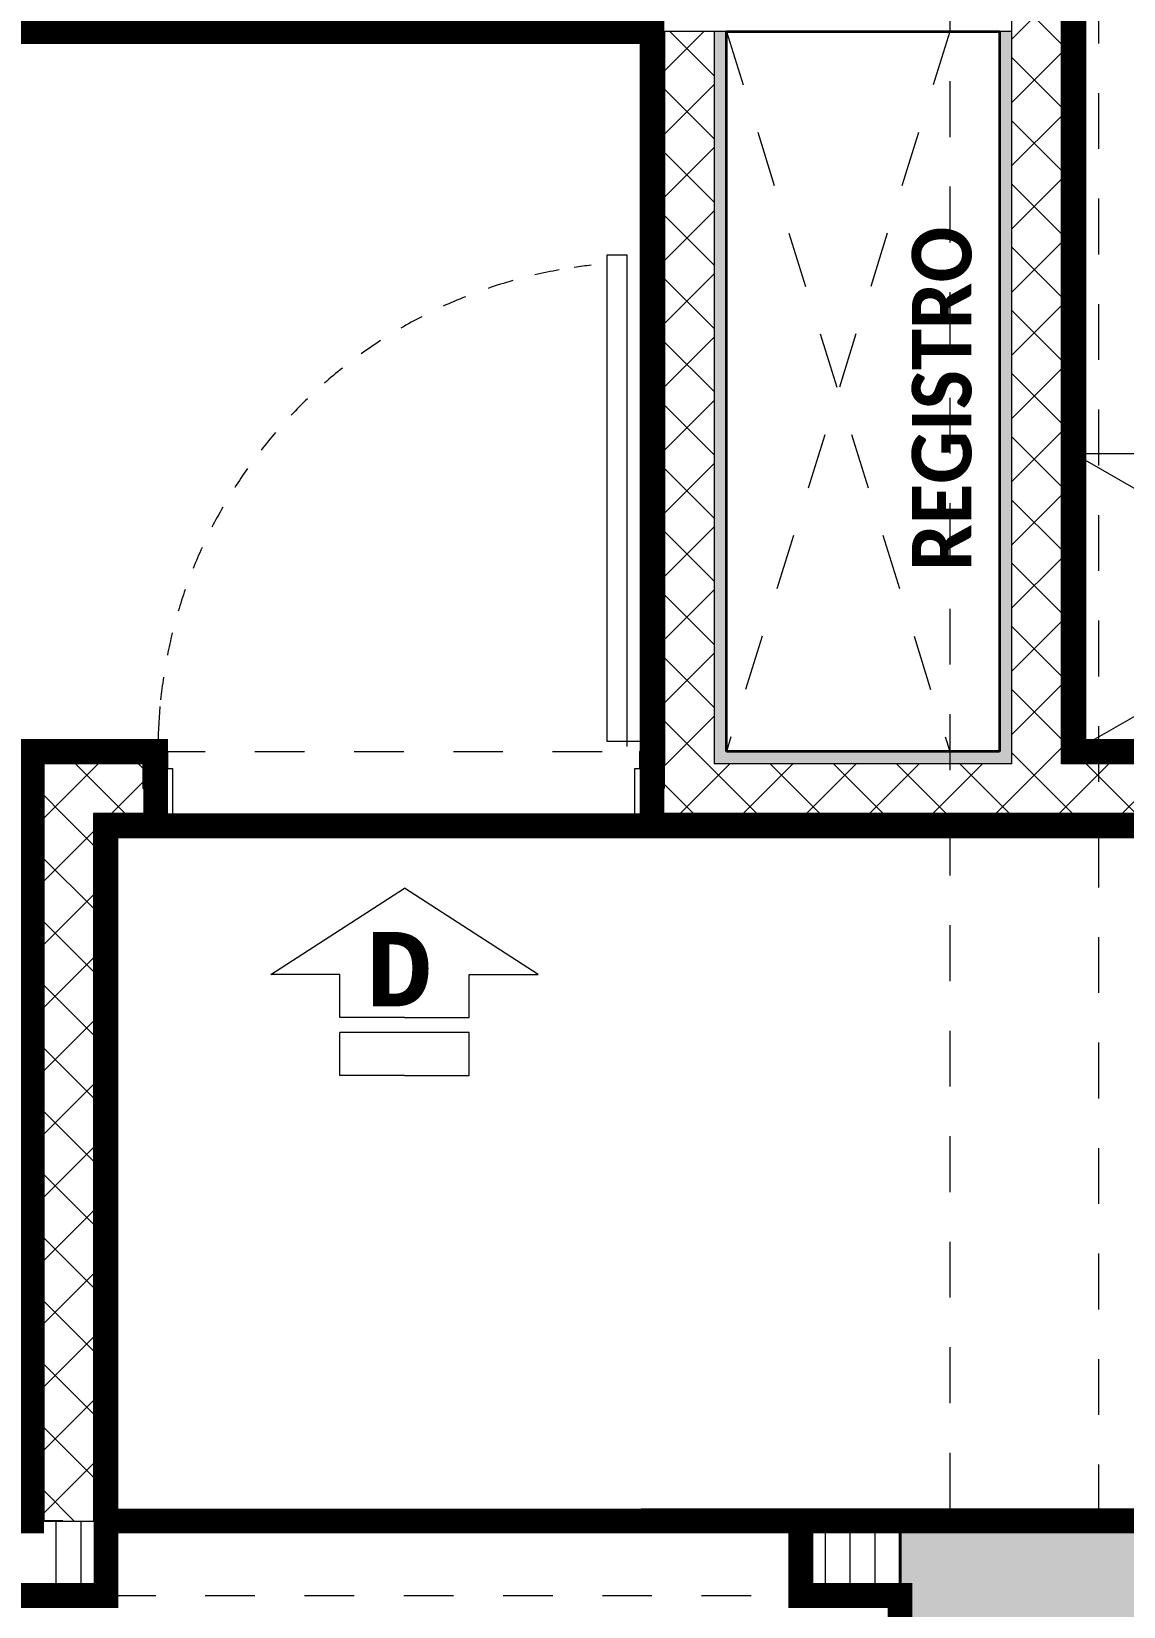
# Model space of a CAD drawing. Header units: metres. Extents: x -144 to 1000, y -717 to 29.
# Drawn here: x 554.111 to 556.311, y -557.442 to -554.27 of the extents above; entities that cross this region are included whole.
import ezdxf

# ---------------------------------------------------------------- set-up
doc = ezdxf.new("R2010")
doc.units = ezdxf.units.M
for name, pattern in [('Basculante', [0.11625, 0.075, -0.04125]), ('basculante modificado', [0.18, 0.1125, -0.0675]), ('Trazo', [0.45, 0.225, -0.225])]:
    doc.linetypes.add(name, pattern=pattern)
doc.layers.get('0').update_dxf_attribs({"color": 1})
doc.layers.add('00-MEDICION', color=30, linetype='Continuous')
for name, color, linetype, lineweight in [('A-DETL', 1, 'Continuous', 9), ('A-DETL-GENF', 1, 'Continuous', 9), ('A-DETL-MEDM', 1, 'Continuous', 30), ('A-DOOR', 1, 'Continuous', 9), ('A-DOOR-FRAM', 1, 'Continuous', 9), ('A-DOOR-HDLN', 1, 'Trazo', 20), ('A-WALL', 4, 'Continuous', 9), ('G-ANNO-TEXT', 2, 'Continuous', 9), ('P-SANR-FIXT', 1, 'Continuous', 9), ('S-COLS', 7, 'Continuous', 9)]:
    doc.layers.add(name, color=color, linetype=linetype, lineweight=lineweight)
doc.layers.add('A-WALL-PATT', color=7, linetype='Continuous', lineweight=35, true_color=0x9c9c9c)
doc.styles.add('Calibri_B_1', font='calibrib.ttf', dxfattribs={"height": 0.135})
doc.styles.add('Courier New_B', font='courbd.ttf', dxfattribs={"height": 0.1125})

# ---------------------------------------------------------------- blocks, each defined once
blk = doc.blocks.new('O')
at = {"layer": 'A-WALL-PATT', "lineweight": 5, "true_color": 0x747474}
h = blk.add_hatch(color=8, dxfattribs=at)
h.paths.add_polyline_path([(560.9277, -492.7188), (560.9277, -491.2688), (560.9027, -491.2688), (560.9027, -492.7188)])
h.paths.add_polyline_path([(560.903, -491.1188), (560.9277, -491.1188), (560.9277, -488.8188), (560.903, -488.8188), (560.903, -491.1187)])
h.paths.add_polyline_path([(560.9277, -488.6688), (560.9277, -486.2688), (560.9027, -486.2688), (560.9027, -488.6688), (560.9257, -488.6688)])
at = {"layer": 'A-WALL-PATT', "true_color": 0x747474}
h = blk.add_hatch(color=8, dxfattribs=at)
h.paths.add_polyline_path([(561.0527, -492.7188), (561.0527, -490.7688), (561.0277, -490.7688), (561.0277, -492.7188)])
h.paths.add_polyline_path([(561.0527, -490.6188), (561.0527, -486.2688), (560.9277, -486.2688), (560.9277, -486.2938), (561.0277, -486.2938), (561.0277, -490.6188)])
for points in [[(560.2027, -492.7188), (560.2277, -492.7188), (560.2277, -491.2688), (560.2027, -491.2688), (560.2027, -491.7932)], [(558.9524, -494.2688), (558.9774, -494.2688), (558.9774, -492.7438), (558.9524, -492.7438), (558.9524, -494.2542)]]:
    blk.add_hatch(color=8, dxfattribs=at).paths.add_polyline_path(points)
at = {"layer": 'A-WALL-PATT', "lineweight": 5, "true_color": 0x747474}
for points in [[(560.3527, -492.7188), (560.3527, -491.2688), (560.3277, -491.2688), (560.3277, -492.7188)], [(559.1024, -494.2688), (559.1024, -492.8688), (559.0774, -492.8688), (559.0774, -494.2688)]]:
    blk.add_hatch(color=8, dxfattribs=at).paths.add_polyline_path(points)
h = blk.add_hatch(color=8, dxfattribs=at)
h.paths.add_polyline_path([(562.4276, -492.7938), (562.4526, -492.7938), (562.4526, -492.7188), (562.1527, -492.7188), (562.1538, -492.7438), (562.4276, -492.7438), (562.4276, -492.7538)])
h.paths.add_polyline_path([(560.2274, -492.7938), (560.2274, -492.7188), (560.2024, -492.7188), (560.2024, -492.7938)])
h.paths.add_polyline_path([(564.4992, -492.7938), (564.5028, -492.7938), (564.5027, -492.7188), (564.4777, -492.7188), (564.4778, -492.7938)])
h.paths.add_polyline_path([(559.1774, -492.7938), (559.2024, -492.7938), (559.2024, -492.7188), (558.9524, -492.7188), (558.9524, -492.7438), (559.1774, -492.7438), (559.1774, -492.7538)])
h.paths.add_polyline_path([(563.4526, -492.7938), (563.4776, -492.7938), (563.4776, -492.7438), (563.6777, -492.7438), (563.6777, -492.7188), (563.4526, -492.7188), (563.4526, -492.7538)])
h.paths.add_polyline_path([(565.5028, -492.7938), (565.5278, -492.7938), (565.5278, -492.7438), (565.753, -492.7438), (565.753, -492.7188), (565.5028, -492.7188), (565.5028, -492.7538)])
h.paths.add_polyline_path([(564.3777, -492.7438), (564.3777, -492.7188), (563.7777, -492.7188), (563.7777, -492.7438), (564.3527, -492.7438)])
h.paths.add_polyline_path([(560.3294, -492.7438), (560.9277, -492.7438), (560.9277, -492.7188), (560.3277, -492.7188), (560.3277, -492.7438)])
h.paths.add_polyline_path([(562.0517, -492.7438), (562.0527, -492.7438), (562.0527, -492.7188), (561.0277, -492.7188), (561.0277, -492.7438), (561.6928, -492.7438)])
at = {"layer": 'A-WALL-PATT', "true_color": 0x747474}
h = blk.add_hatch(color=8, dxfattribs=at)
h.paths.add_polyline_path([(565.603, -492.8688), (565.628, -492.8688), (565.628, -492.8438), (565.5028, -492.8438), (565.5028, -492.8688), (565.5278, -492.8688)])
h.paths.add_polyline_path([(559.1774, -492.8688), (559.2024, -492.8688), (559.2024, -492.8438), (559.0774, -492.8438), (559.0774, -492.8688), (559.1024, -492.8688)])
h.paths.add_polyline_path([(560.3527, -492.8688), (562.4526, -492.8688), (562.4526, -492.8438), (560.2024, -492.8438), (560.2024, -492.8688), (560.2124, -492.8688)])
h.paths.add_polyline_path([(564.4777, -492.8688), (564.5028, -492.8688), (564.5028, -492.8438), (563.4526, -492.8438), (563.4526, -492.8688), (564.3777, -492.8688)])
at = {"layer": 'S-COLS', "true_color": 0x5c5c5c}
h = blk.add_hatch(color=251, dxfattribs=at)
h.paths.add_polyline_path([(553.0027, -505.1188), (553.5027, -505.1188), (553.5027, -504.2188), (553.0027, -504.2188), (553.0027, -504.9427)])
h.paths.add_polyline_path([(570.8025, -505.1188), (571.3025, -505.1188), (571.3025, -504.2188), (570.8025, -504.2188), (570.8025, -504.9427)])
h.paths.add_polyline_path([(561.2027, -505.1187), (561.2027, -504.2187), (560.7027, -504.2187), (560.7027, -505.1187)])
h.paths.add_polyline_path([(557.3242, -497.4187), (558.9027, -497.4187), (558.9024, -496.9188), (557.2025, -496.9188), (557.2025, -494.7688), (558.9028, -494.7688), (558.9024, -494.2688), (556.9025, -494.2688), (556.9025, -497.4187), (557.0866, -497.4187)])
h.paths.add_polyline_path([(567.1118, -497.4187), (567.5028, -497.4187), (567.5028, -494.2687), (567.0028, -494.2687), (567.0028, -497.4187)])
h.paths.add_polyline_path([(570.9028, -497.4187), (571.3028, -497.4187), (571.3028, -496.7188), (570.9028, -496.7188), (570.9028, -497.3138)])
h.paths.add_polyline_path([(560.7027, -497.4187), (561.2027, -497.4187), (561.2027, -496.5187), (560.7027, -496.5187), (560.7027, -497.3138)])
h.paths.add_polyline_path([(553.5027, -497.4187), (553.5027, -496.7188), (553.0027, -496.7188), (553.0027, -497.4187), (553.2754, -497.4187)])
h.paths.add_polyline_path([(560.7028, -495.1688), (561.2028, -495.1688), (561.2028, -494.2688), (560.7028, -494.2688), (560.7028, -494.2981)])
h.paths.add_polyline_path([(553.5025, -494.9688), (553.5025, -494.2677), (553.0025, -494.2688), (553.0025, -494.9688), (553.2775, -494.9688)])
h.paths.add_polyline_path([(571.0784, -494.9688), (571.3028, -494.9688), (571.3028, -494.2677), (570.9028, -494.2677), (570.9028, -494.9688), (570.9839, -494.9688)])
h.paths.add_polyline_path([(560.7777, -486.2688), (561.2027, -486.2688), (561.2027, -485.3688), (560.7027, -485.3688), (560.7027, -486.2688)])
h.paths.add_polyline_path([(571.3027, -486.2688), (571.3027, -485.3688), (570.8027, -485.3688), (570.8027, -486.2688), (571.2277, -486.2688)])
h.paths.add_polyline_path([(553.2027, -485.6688), (554.1027, -485.6688), (554.1027, -485.1688), (553.2027, -485.1688), (553.2027, -485.5388)])
at = {"layer": 'A-DETL', "color": 7, "linetype": 'basculante modificado'}
for p, q in [((560.8027, -486.2688), (560.8027, -494.2677)), ((561.1027, -494.2677), (561.1027, -490.7688)), ((560.3527, -491.2688), (560.8027, -492.7184)), ((560.8027, -491.2691), (560.3527, -492.7188)), ((558.9027, -494.2677), (560.7027, -494.2677))]:
    blk.add_line(p, q, dxfattribs=at)
at = {"layer": 'A-DETL-GENF', "linetype": 'Basculante'}
for p, q in [((559.2024, -492.8688), (559.2024, -492.7188)), ((559.2024, -492.7188), (560.2024, -492.7188)), ((560.2024, -492.7188), (560.2024, -492.8688)), ((560.2024, -492.8688), (559.2024, -492.8688)), ((560.5026, -494.2688), (559.1026, -494.2688)), ((559.1026, -494.4188), (560.5026, -494.4188))]:
    blk.add_line(p, q, dxfattribs=at)
at = {"layer": 'A-DETL-GENF'}
for p, q in [((559.4348, -493.1679), (559.7039, -492.9943)), ((559.973, -493.1679), (559.7039, -492.9943)), ((559.5737, -493.1679), (559.4348, -493.1679)), ((559.5737, -493.2547), (559.5737, -493.1679)), ((559.8341, -493.2547), (559.8341, -493.1679)), ((559.8341, -493.1679), (559.973, -493.1679)), ((559.7039, -493.2547), (559.5737, -493.2547)), ((559.7039, -493.2547), (559.8341, -493.2547)), ((559.5737, -493.3718), (559.5737, -493.285)), ((559.8341, -493.285), (559.5737, -493.285)), ((559.8341, -493.3718), (559.8341, -493.285)), ((559.7039, -493.3718), (559.5737, -493.3718)), ((559.7039, -493.3718), (559.8341, -493.3718))]:
    blk.add_line(p, q, dxfattribs=at)
at = {"layer": 'A-DETL-MEDM'}
for p, q in [((559.1026, -494.2688), (559.1026, -494.4188)), ((560.5026, -494.4188), (560.5026, -494.2688))]:
    blk.add_line(p, q, dxfattribs=at)
at = {"layer": 'A-DOOR', "lineweight": 15}
for p, q in [((560.1124, -491.7188), (560.1524, -491.7188)), ((560.1124, -492.6988), (560.1124, -491.7188)), ((560.1524, -492.7088), (560.1524, -491.7188)), ((560.1874, -492.6988), (560.1124, -492.6988)), ((560.1874, -492.7088), (560.1874, -492.6988)), ((560.2024, -492.7088), (560.1874, -492.7088))]:
    blk.add_line(p, q, dxfattribs=at)
at = {"layer": 'A-DOOR'}
blk.add_line((560.2024, -492.7188), (560.2024, -492.8688), dxfattribs=at)
for start, end in [(100.2582, 103.1511), (100.2582, 103.1511), (96.4594, 98.45), (105.8316, 108.8857), (111.7283, 114.5549), (117.366, 120.1622), (122.9441, 125.7122), (128.4672, 131.2097), (133.9406, 136.6605), (139.3702, 142.0705), (144.7622, 147.4462), (150.1233, 152.7944), (155.4605, 158.1223), (160.7809, 163.4371), (166.0919, 168.7462), (171.4009, 174.0571), (174.8602, 180)]:
    blk.add_arc((560.1906, -492.7165), 0.9833, start, end, dxfattribs=at)
at = {"layer": 'A-DOOR-FRAM', "lineweight": 15}
for p, q in [((559.2274, -492.7188), (559.2024, -492.7188)), ((559.2274, -492.7538), (559.2274, -492.7188)), ((560.2024, -492.7188), (560.1774, -492.7188)), ((560.1774, -492.7188), (560.1774, -492.7538)), ((559.2374, -492.7538), (559.2274, -492.7538)), ((559.2374, -492.8688), (559.2374, -492.7538)), ((560.1774, -492.7538), (560.1674, -492.7538)), ((560.1674, -492.7538), (560.1674, -492.8688)), ((559.2024, -492.8688), (559.2374, -492.8688)), ((560.1674, -492.8688), (560.2024, -492.8688))]:
    blk.add_line(p, q, dxfattribs=at)
at = {"layer": 'A-DOOR-HDLN'}
blk.add_line((559.2024, -492.8688), (559.2024, -492.7188), dxfattribs=at)
at = {"layer": 'A-WALL'}
for p, q in [((560.9277, -492.7438), (560.9277, -486.2938)), ((561.0277, -492.7438), (561.0277, -486.2938)), ((560.3527, -491.2688), (560.2027, -491.2688)), ((560.2277, -491.2688), (560.2277, -492.7438)), ((560.3277, -491.2688), (560.3277, -492.7438)), ((560.9277, -491.2688), (560.9027, -491.2688)), ((558.9774, -492.7438), (558.9774, -494.2688)), ((559.1774, -492.7438), (558.9774, -492.7438)), ((559.1774, -492.7938), (559.1774, -492.7438)), ((560.2274, -492.7438), (560.2274, -492.7938)), ((560.2277, -492.7438), (560.2274, -492.7438)), ((560.9277, -492.7438), (560.3277, -492.7438)), ((562.4276, -492.7438), (561.0277, -492.7438)), ((559.1774, -492.7938), (559.2024, -492.7938)), ((560.2024, -492.7938), (560.2274, -492.7938)), ((559.0774, -492.8438), (559.0774, -494.2688)), ((559.2024, -492.8438), (559.0774, -492.8438)), ((562.4526, -492.8438), (560.2024, -492.8438)), ((558.9524, -494.2688), (559.1024, -494.2688))]:
    blk.add_line(p, q, dxfattribs=at)
at = {"layer": 'A-WALL', "lineweight": 35}
for p, q in [((561.0527, -492.7188), (561.0527, -490.7688)), ((557.853, -491.2688), (560.2027, -491.2688)), ((560.2027, -491.2688), (560.2027, -492.7188)), ((560.3527, -491.2688), (560.9027, -491.2688)), ((560.3527, -492.7188), (560.3527, -491.2688)), ((560.9027, -491.2688), (560.9027, -492.7188)), ((558.9524, -492.7188), (558.9524, -494.2688)), ((559.2024, -492.7188), (558.9524, -492.7188)), ((559.2024, -492.8688), (559.2024, -492.7188)), ((560.2027, -492.7188), (560.2024, -492.7188)), ((560.2024, -492.7188), (560.2024, -492.8688)), ((560.9027, -492.7188), (560.3527, -492.7188)), ((562.0527, -492.7188), (561.0527, -492.7188)), ((559.1024, -494.2688), (559.1024, -492.8688)), ((559.1024, -492.8688), (559.2024, -492.8688)), ((560.2024, -492.8688), (562.4526, -492.8688)), ((558.9524, -494.2688), (558.9024, -494.2688)), ((559.1026, -494.2688), (559.1024, -494.2688)), ((560.7027, -494.2688), (560.5026, -494.2688)), ((560.7027, -494.4188), (560.7027, -494.2688)), ((558.9024, -494.4188), (559.1026, -494.4188)), ((560.5026, -494.4188), (560.7027, -494.4188))]:
    blk.add_line(p, q, dxfattribs=at)
at = {"layer": 'A-WALL-PATT', "color": 1, "lineweight": 5, "true_color": 0xff0000}
for p, q in [((560.9277, -491.2844), (561.0277, -491.1844)), ((561.0277, -491.2941), (560.9277, -491.1941)), ((560.2277, -491.348), (560.307, -491.2688)), ((560.3277, -491.3578), (560.2387, -491.2688)), ((560.9277, -491.4117), (561.0277, -491.3117)), ((561.0277, -491.4214), (560.9277, -491.3214)), ((560.2277, -491.4753), (560.3277, -491.3753)), ((560.3277, -491.4851), (560.2277, -491.3851)), ((560.9277, -491.539), (561.0277, -491.439)), ((561.0277, -491.5487), (560.9277, -491.4487)), ((560.2277, -491.6026), (560.3277, -491.5026)), ((560.3277, -491.6124), (560.2277, -491.5124)), ((560.9277, -491.6663), (561.0277, -491.5663)), ((561.0277, -491.676), (560.9277, -491.576)), ((560.2277, -491.7299), (560.3277, -491.6299)), ((560.3277, -491.7396), (560.2277, -491.6396)), ((560.9277, -491.7935), (561.0277, -491.6935)), ((561.0277, -491.8032), (560.9277, -491.7032)), ((560.2277, -491.8571), (560.3277, -491.7571)), ((560.3277, -491.8669), (560.2277, -491.7669)), ((560.9277, -491.9208), (561.0277, -491.8208)), ((561.0277, -491.9305), (560.9277, -491.8305)), ((560.2277, -491.9844), (560.3277, -491.8844)), ((560.3277, -491.9942), (560.2277, -491.8942)), ((560.9277, -492.0481), (561.0277, -491.9481)), ((561.0277, -492.0578), (560.9277, -491.9578)), ((560.2277, -492.1117), (560.3277, -492.0117)), ((560.3277, -492.1215), (560.2277, -492.0215)), ((560.9277, -492.1754), (561.0277, -492.0754)), ((561.0277, -492.1851), (560.9277, -492.0851)), ((560.2277, -492.239), (560.3277, -492.139)), ((560.3277, -492.2487), (560.2277, -492.1487)), ((560.9277, -492.3027), (561.0277, -492.2027)), ((561.0277, -492.3124), (560.9277, -492.2124)), ((560.2277, -492.3663), (560.3277, -492.2663)), ((560.3277, -492.376), (560.2277, -492.276)), ((560.9277, -492.4299), (561.0277, -492.3299)), ((561.0277, -492.4396), (560.9277, -492.3396)), ((560.2277, -492.4935), (560.3277, -492.3935)), ((560.3277, -492.5033), (560.2277, -492.4033)), ((560.9277, -492.5572), (561.0277, -492.4572)), ((561.0277, -492.5669), (560.9277, -492.4669)), ((560.2277, -492.6208), (560.3277, -492.5208)), ((560.3277, -492.6306), (560.2277, -492.5306)), ((560.9277, -492.6845), (561.0277, -492.5845)), ((561.0277, -492.6942), (560.9277, -492.5942)), ((560.3136, -492.7438), (560.2277, -492.6579)), ((560.2321, -492.7438), (560.3277, -492.6481)), ((560.95, -492.7438), (560.9277, -492.7215)), ((560.9958, -492.7438), (561.0277, -492.7118)), ((558.9866, -492.8438), (559.0866, -492.7438)), ((559.1408, -492.8438), (559.0408, -492.7438)), ((559.1774, -492.753), (559.1681, -492.7438)), ((560.2274, -492.7485), (560.232, -492.7439)), ((560.2594, -492.8438), (560.3593, -492.7438)), ((560.4136, -492.8438), (560.3137, -492.7438)), ((560.3867, -492.8438), (560.4866, -492.7438)), ((560.5409, -492.8438), (560.441, -492.7438)), ((560.5139, -492.8438), (560.6138, -492.7438)), ((560.6682, -492.8438), (560.5683, -492.7438)), ((560.6412, -492.8438), (560.7411, -492.7438)), ((560.7955, -492.8438), (560.6956, -492.7438)), ((560.7685, -492.8438), (560.8684, -492.7438)), ((560.9228, -492.8438), (560.8228, -492.7438)), ((560.8958, -492.8438), (560.9957, -492.7438)), ((561.05, -492.8438), (560.9501, -492.7438)), ((561.023, -492.8438), (561.123, -492.7438)), ((561.1773, -492.8438), (561.0774, -492.7438)), ((561.1503, -492.8438), (561.2503, -492.7438)), ((559.1139, -492.8438), (559.1774, -492.7803)), ((560.2864, -492.8438), (560.2274, -492.7847)), ((559.0136, -492.8438), (558.9776, -492.8078)), ((558.9774, -492.853), (558.9866, -492.8438)), ((559.0774, -492.9075), (559.0136, -492.8438)), ((558.9774, -492.9803), (559.0774, -492.8803)), ((559.0774, -493.0348), (558.9774, -492.9348)), ((558.9774, -493.1075), (559.0774, -493.0075)), ((559.0774, -493.1621), (558.9774, -493.0621)), ((558.9774, -493.2348), (559.0774, -493.1348)), ((559.0774, -493.2894), (558.9774, -493.1894)), ((558.9774, -493.3621), (559.0774, -493.2621)), ((559.0774, -493.4167), (558.9774, -493.3167)), ((558.9774, -493.4894), (559.0774, -493.3894)), ((559.0774, -493.5439), (558.9774, -493.4439)), ((558.9774, -493.6167), (559.0774, -493.5167)), ((559.0774, -493.6712), (558.9774, -493.5712)), ((558.9774, -493.7439), (559.0774, -493.6439)), ((559.0774, -493.7985), (558.9774, -493.6985)), ((558.9774, -493.8712), (559.0774, -493.7712)), ((559.0774, -493.9258), (558.9774, -493.8258)), ((558.9774, -493.9985), (559.0774, -493.8985)), ((559.0774, -494.0531), (558.9774, -493.9531)), ((558.9774, -494.1258), (559.0774, -494.0258)), ((559.0774, -494.1803), (558.9774, -494.0803)), ((558.9774, -494.2531), (559.0774, -494.1531)), ((559.0385, -494.2688), (558.9774, -494.2076))]:
    blk.add_line(p, q, dxfattribs=at)
at = {"layer": 'A-WALL-PATT', "color": 8, "lineweight": 5, "true_color": 0x727272}
for p, q in [((559.0023, -494.4188), (559.0023, -494.2688)), ((559.0523, -494.4188), (559.0523, -494.2688)), ((559.1023, -494.4188), (559.1023, -494.2688)), ((560.5523, -494.4188), (560.5523, -494.2688)), ((560.6023, -494.4188), (560.6023, -494.2688)), ((560.6523, -494.4188), (560.6523, -494.2688)), ((560.7023, -494.4188), (560.7023, -494.2688))]:
    blk.add_line(p, q, dxfattribs=at)
at = {"layer": 'P-SANR-FIXT'}
for p, q in [((561.0527, -492.1188), (561.5238, -492.3898)), ((561.0527, -492.1188), (562.0527, -492.1188)), ((561.5251, -492.4464), (561.0527, -492.7186))]:
    blk.add_line(p, q, dxfattribs=at)
at = {"layer": 'S-COLS', "lineweight": 35}
for p, q in [((561.2028, -494.2688), (560.7028, -494.2688)), ((560.7028, -494.2688), (560.7028, -495.1688))]:
    blk.add_line(p, q, dxfattribs=at)
at = {"layer": 'G-ANNO-TEXT', "style": 'Calibri_B_1', "width": 0.9}
blk.add_text('REGISTRO', height=0.12, rotation=90, dxfattribs=at).set_placement((560.8463, -492.3549))
at = {"layer": 'G-ANNO-TEXT', "style": 'Courier New_B', "width": 0.9}
blk.add_text('D', height=0.15, dxfattribs=at).set_placement((559.6259, -493.2322))

msp = doc.modelspace()

# ---------------------------------------------------------------- linework, layer by layer
at = {"layer": '00-MEDICION', "const_width": 0.05}
for points in [[(556.0614, -549.27), (556.0614, -551.67), (555.4616, -551.67), (555.4616, -551.82), (556.0614, -551.82), (556.0616, -554.12), (554.6616, -554.12), (554.6616, -551.67), (552.9614, -551.67), (552.9614, -551.82), (554.5616, -551.82), (554.5616, -554.12), (553.161, -554.12), (553.1616, -552.6201), (553.0116, -552.62), (553.0116, -554.27), (555.3614, -554.27), (555.3614, -555.87), (554.361, -555.87)], [(554.361, -555.87), (554.361, -555.72), (554.111, -555.72), (554.111, -557.27), (546.766, -557.2689)]]:
    msp.add_lwpolyline(points, dxfattribs=at)
at = {"layer": '00-MEDICION', "color": 5, "const_width": 0.05}
for points in [[(554.261, -555.87), (554.2612, -557.27), (560.7616, -557.2689), (560.7616, -555.87), (558.6112, -555.87), (558.6112, -555.72), (558.8114, -555.72), (558.8114, -553.62), (557.311, -553.62), (557.3114, -553.77), (556.2114, -553.77), (556.2114, -555.7198), (557.2114, -555.72), (557.2114, -554.57), (557.3114, -554.57), (557.3114, -555.72), (557.6112, -555.72), (557.6112, -555.87), (554.261, -555.87)], [(554.061, -558.245), (554.0614, -557.42), (554.261, -557.42), (554.2612, -557.27), (555.6612, -557.27), (555.6612, -557.42), (555.861, -557.42), (555.861, -560.2699), (555.664, -560.2699), (555.6614, -560.4199), (554.2614, -560.4199), (554.2614, -560.2699), (554.0613, -560.2699), (554.061, -558.245)]]:
    msp.add_lwpolyline(points, dxfattribs=at)

# ---------------------------------------------------------------- block references
at = {"color": 3}
msp.add_blockref('O', (-4.8414, -63.0012), dxfattribs=at)

doc.saveas('drawing.dxf')
